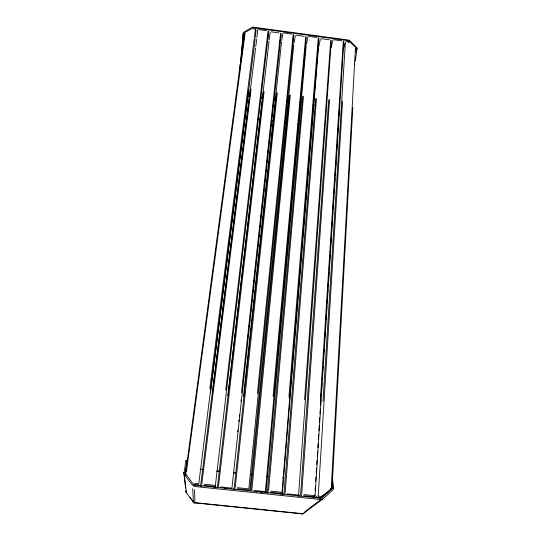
<?xml version="1.0" encoding="UTF-8"?>
<svg xmlns="http://www.w3.org/2000/svg" width="541" height="541" viewBox="0 0 541 541"><rect width="100%" height="100%" fill="white"/><g stroke="black" fill="none" stroke-linecap="round" stroke-linejoin="round"><path stroke-width="0.81" d="M198.736 486.075L198.75 484.181M200.765 486.285L200.819 484.391M201.637 486.379L201.685 485.121M186.415 492.797L185.928 490.903L186.422 492.871L193.347 502.055A2.617 2.489 -69.4 0 0 195.003 502.995L193.347 502.055M186.983 461.703L185.096 473.219L193.617 484.56L194.598 485.115L320.989 498.214L322.044 497.876L332.16 488.814L331.897 484.06M355.221 61.248L357.168 48.007L349.351 40.169L252.647 27.064L243.95 32.02L243.24 33.021L239.717 70.357M332.079 487.502L352.827 107.328M331.281 487.279L355.41 48.589M332.485 478.596L333.648 488.198L333.019 489.862L322.889 498.924L303.636 513.335A2.604 2.448 79.1 0 1 301.824 513.936L302.23 513.68M323.024 401.192L345.415 41.867M318.216 496.056L342.581 101.262M320.306 400.665L343.271 41.069M314.625 498.085L314.842 494.711M315.105 490.504L315.376 486.291M315.694 481.307L315.964 477.02M316.221 472.922L316.499 468.601M316.755 464.53L317.026 460.337M317.29 456.144L317.567 451.749M317.824 447.759L318.108 443.329M318.358 439.373L318.676 434.335M318.906 430.69L319.231 425.639M319.447 422.264L319.745 417.564M319.981 413.838L320.279 409.172M320.515 405.419L320.84 400.36M321.077 396.553L321.374 391.941M321.618 388.12L321.909 383.515M322.152 379.694L322.443 375.089M322.686 371.261L323.011 366.21M323.22 362.835L323.545 357.777M323.782 354.03L324.079 349.351M324.316 345.604L324.614 340.918M324.857 337.178L325.175 332.127M325.391 328.759L325.709 323.701M325.959 319.846L326.277 314.788M326.494 311.42L326.784 306.855M327.028 302.994L327.319 298.429M327.562 294.568L327.887 289.516M328.096 286.142L328.441 280.738M328.637 277.716L328.955 272.664M329.192 268.945L329.516 263.893M329.726 260.519L330.051 255.467M330.267 252.099L330.585 247.041M330.801 243.673L331.119 238.615M331.363 234.841L331.68 229.837M331.89 226.503L332.208 221.499M332.424 218.165L332.783 212.505M332.992 209.13L333.324 203.991M333.533 200.711L333.797 196.484M334.067 192.312L334.385 187.233M334.595 183.974L334.926 178.807M335.122 175.636L335.494 169.8M335.67 167.013L335.995 161.955M336.211 158.587L336.556 153.11M336.766 149.776L337.09 144.765M337.3 141.431L337.652 135.845M337.827 133.086L338.145 128.082M338.402 124.051L338.734 118.905M338.943 115.625L339.261 110.56M343.866 41.657L315.065 495.827L313.422 497.213M300.613 494.359L328.691 99.916M301.702 494.346L329.577 99.558M304.563 399.846L330.747 39.96M331.356 40.548L298.47 496.408L300.248 494.711M285.066 493.642L316.492 98.476M240.846 61.809L240.995 60.037M241.448 54.452L241.577 52.876M241.935 48.447L242.084 46.567M242.348 43.307L242.618 40.007M242.747 38.425L243.152 33.414M318.906 38.283L282.023 492.432L281.043 493.595M282.26 494.88L318.46 47.865M283.998 493.656L315.619 98.841M241.969 54.573L242.104 52.903M243.727 38.56L243.869 36.842M243.883 38.925L244.032 37.119M288.914 397.195L318.284 37.687M243.957 39.033L244.228 36.802M244.437 34.34L244.573 32.663L253.357 27.821L348.526 40.703L356.073 47.716L355.735 51.997M244.14 38.709L244.275 37.045M266.125 492.209L306.192 45.633M267.504 490.924L302.629 96.501M268.552 490.903L303.487 96.136M273.083 396.37L305.706 36.572M306.341 37.167L265.354 491.722L264.874 492.438M185.928 460.492L183.906 473.862L192.569 485.419L194.422 486.467L320.908 499.566L322.889 498.924M250.794 490.214L289.503 95.412M251.829 490.193L290.348 95.047M257.388 393.72L293.208 34.293M293.858 34.895L248.826 488.99L247.934 490.802M249.847 490.673L293.804 44.545M255.345 37.288L256.123 29.789M256.887 37.491L257.685 29.998M235.261 487.448L277.31 92.7M237.729 431.637L237.912 429.953M238.811 421.615L239 419.87M239.359 416.577L239.548 414.825M240.995 401.469L241.191 399.704M243.18 381.324L243.362 379.64M248.008 336.827L248.191 335.15M248.556 331.789L248.738 330.111M249.103 326.75L249.279 325.073M249.644 321.712L249.827 320.035M250.192 316.681L250.375 314.997M250.74 311.643L250.923 309.966M251.788 301.939L251.971 300.275M252.336 296.935L252.559 294.852M252.877 291.93L253.06 290.267M253.418 286.926L253.601 285.263M253.959 281.922L254.142 280.258M254.507 276.918L254.743 274.706M255.048 271.913L255.23 270.25M255.589 266.916L255.771 265.246M256.13 261.912L256.312 260.241M256.677 256.907L256.853 255.237M257.205 252.038L257.401 250.233M257.746 247L257.942 245.229M258.294 241.962L258.483 240.224M258.841 236.924L259.024 235.247M259.389 231.886L259.572 230.209M259.93 226.882L260.113 225.171M260.471 221.878L260.661 220.133M261.019 216.873L261.208 215.102M261.56 211.862L261.756 210.064M262.101 206.858L262.304 205.025M262.642 201.854L262.825 200.19M263.19 196.85L263.393 194.949M263.731 191.845L263.94 189.911M264.272 186.841L264.488 184.873M264.813 181.837L264.995 180.173M265.361 176.833L265.577 174.804M265.901 171.828L266.125 169.766M266.395 167.243L266.578 165.566M266.943 162.212L267.166 160.156M267.491 157.174L267.761 154.652M268.038 152.136L268.255 150.141M268.586 147.098L268.796 145.137M269.127 142.06L269.337 140.133M269.675 137.022L269.878 135.128M270.223 131.984L270.426 130.124M270.77 126.952L270.967 125.12M271.312 121.914L271.508 120.116M271.859 116.876L272.049 115.111M272.407 111.838L272.596 110.107M272.955 106.8L273.137 105.103M281.239 33.772L231.825 489.01M243.484 396.499L281.503 42.306M234.246 487.475L276.471 93.066M241.475 392.888L280.576 33.17M244.573 32.663L242.382 49.556L241.563 49.447M227.869 395.687L269.06 41.211M217.441 486.751L263.284 91.977M218.442 486.731L264.109 91.605M225.725 390.223L268.045 30.884M215.115 487.772L268.721 31.493M200.833 484.006L250.219 89.623M212.532 392.245L212.85 389.73M213.053 388.073L215.048 372.154M215.25 370.538L215.568 367.968M215.771 366.365L216.096 363.782M216.292 362.193L218.294 346.199M218.49 344.658L218.814 342.013M219.01 340.485L221.54 320.252M221.722 318.777L222.06 316.066M222.25 314.605L224.785 294.297M224.955 292.924L226.415 281.266M226.564 280.069L228.031 268.35M228.187 267.098L229.127 259.599M229.289 258.3L229.648 255.433M229.817 254.114L231.839 237.939M232.015 236.532L232.36 233.773M232.535 232.346L232.88 229.607M233.063 228.167L235.071 212.113M235.261 210.584L235.592 207.947M235.781 206.398L236.113 203.781M236.309 202.212L237.776 190.452M237.986 188.816L238.297 186.287M238.507 184.63L238.818 182.121M239.027 180.457L239.345 177.935M239.548 176.292L240.495 168.724M240.698 167.122L255.589 48.115M255.785 46.506L256.732 38.972M201.813 483.979L251.038 89.251M209.84 388.472L255.433 29.18M198.757 483.789L248.583 89.407M210.496 392.867L255.19 38.763M267.592 40.433L268.532 33.001M269.249 39.743L270.216 32.277M186.381 472.144L245.066 33.698M244.282 34.103L185.57 473.585M233.266 119.71L233.489 118.033M279.907 42.671L280.279 40.21M280.522 38.56L281.009 35.273M281.726 40.846L282.862 33.407M214.209 487.563L214.331 486.812M215.176 487.407L215.48 485.527M292.891 40.487L293.601 36.389M294.061 43.084L295.359 35.679M187.118 460.918L186.145 460.513M217.232 487.874L217.367 487.13M306.483 44.179L307.944 36.795M354.761 64.054L354.639 64.575M318.784 46.418L320.407 39.067M331.153 47.507L332.945 40.183M343.292 49.792L345.023 43.341M348.079 42.32L348.526 40.703M348.837 42.678L349.276 41.062M233.604 489.314L234.111 487.847M234.841 489.321L235.112 488.584M247.23 490.985L247.582 490.261M250.415 490.937L250.605 490.579M266.287 492.702L267.254 491.289M267.558 493.209L268.383 492.04M280.387 494.041L280.678 493.696M283.085 494.697L283.687 494.007M297.78 495.847L298.49 495.157M300.776 496.158L301.506 495.475M305.415 511.745L303.298 513.585L301.925 513.862L194.949 502.9L193.34 501.967M313.219 497.45L313.624 497.111M315.031 497.754L317.107 496.077M303.711 513.274L301.986 513.862M317.161 497.855L317.587 497.524M330.673 488.604L331.606 487.874M329.902 489.632L331.761 488.185M321.32 496.645L332.37 488.063M319.271 498.721L320.874 497.483M320.299 498.024L328.144 491.972M320.705 497.93L321.138 497.592M304.982 511.597L320.908 499.566M194.936 502.643L302.277 513.639M194.855 483.255L197.776 483.559M203.937 484.202L214.527 485.297M237.371 487.671L247.913 488.766M270.656 491.127L281.151 492.215M303.792 494.562L314.24 495.644M318.69 496.111L321.084 496.354M220.559 486.947L231.129 488.043M253.939 490.41L264.461 491.505M287.163 493.859L297.645 494.941M194.733 484.398L197.161 484.648M203.801 485.338L214.385 486.44M237.215 488.807L247.758 489.896M270.48 492.256L280.975 493.345M303.596 495.691L314.037 496.773M318.007 497.186L320.4 497.429M224.474 488.509L226.104 488.679M255.879 491.762L257.279 491.911M260.789 492.269L262.189 492.418M185.847 460.79L186.909 460.898M200.136 469.196L203.497 469.547M216.934 470.954L219.457 471.225M233.732 472.719L235.409 472.895M250.53 474.477L252.207 474.653M266.49 476.148L268.167 476.323M282.443 477.825L284.126 478.001M200.975 469.405L203.49 469.669M216.914 471.076L219.436 471.339M233.698 472.834L235.376 473.01M250.476 474.592L252.153 474.768M184.082 472.577L185.069 472.678M333.013 488.131L333.648 488.198M244.863 117.187L247.352 117.512M258.165 118.905L260.661 119.23M271.467 120.629L273.131 120.839M284.776 122.347L286.439 122.564M298.077 124.065L299.741 124.281M244.823 117.573L247.318 117.891M258.118 119.291L260.606 119.608M271.413 121.008L273.07 121.218M284.701 122.719L286.365 122.935M297.996 124.437L299.66 124.653M247.535 95.351L250.05 95.683M260.498 97.049L262.933 97.366M273.658 98.766L275.802 99.05M286.602 100.457L288.738 100.741M299.633 102.161L301.553 102.418M247.447 96.467L249.962 96.798M260.681 98.198L262.52 98.442M273.922 99.929L275.917 100.193M286.804 101.613L288.813 101.877M312.752 105.001L314.429 105.224M241.482 48.562L242.3 48.67M253.242 28.883L255.46 29.106M258.476 29.593L266.456 30.668M283.653 32.927L291.619 34.076M308.728 36.321L316.701 37.471M333.716 39.703L341.696 40.852M346.274 41.474L348.445 41.765M271.021 31.804L278.987 32.954M296.143 35.199L304.116 36.355M321.253 38.675L329.165 39.743M243.389 33.447L244.14 33.549M356.762 48.744L357.249 48.812M189.85 497.098L193.367 501.75M185.935 490.93L185.942 491.005A2.597 2.475 -66 0 0 186.429 492.898M183.771 472.543L185.583 488.043M184.298 474.552L186.375 492.702M185.658 473.341L185.8 474.728M185.827 475.012L185.867 475.424M192.718 488.537L193.374 502.007M194.077 484.033L194.118 485.304M194.523 489.558L194.943 502.86M194.74 484.783L194.76 485.548M197.648 484.702L197.648 485.466"/></g></svg>
